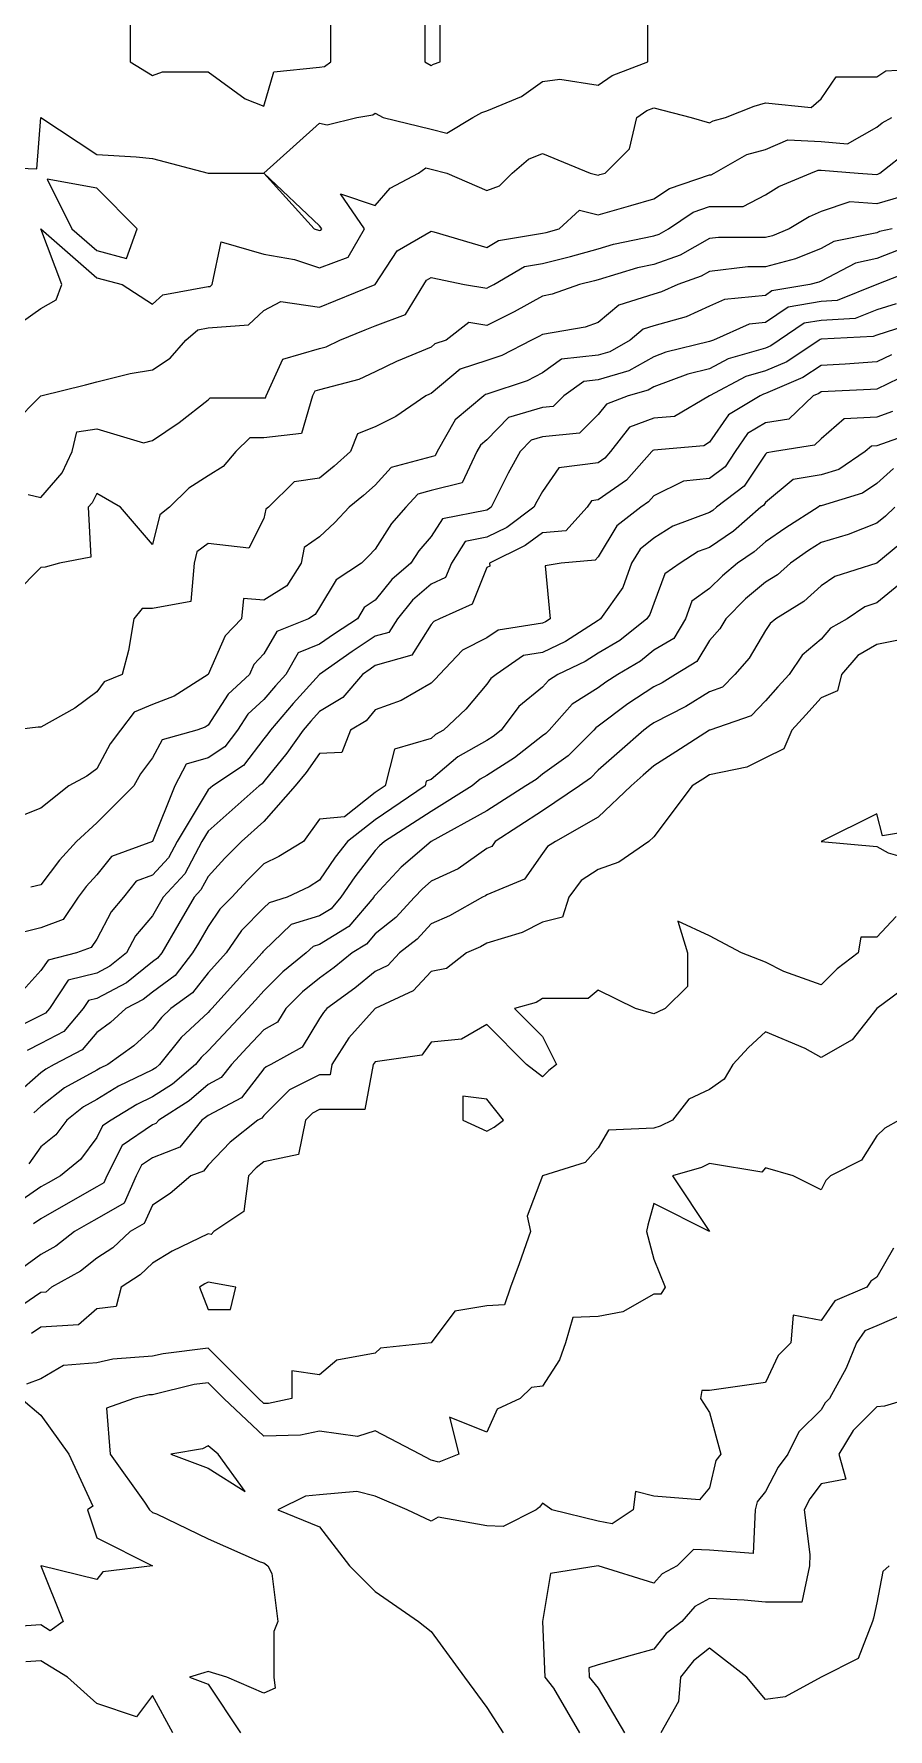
# Model space of a CAD drawing. Extents: x 532589 to 538856, y 6045658 to 6049082.
# Drawn here: x 537323 to 537628, y 6047909 to 6048514 of the extents above; entities that cross this region are included whole.
import ezdxf

# ---------------------------------------------------------------- set-up
doc = ezdxf.new("R2010")
doc.units = 0
doc.header["$LTSCALE"] = 5
doc.layers.add('C-TOPO-MAJR', color=7, linetype='Continuous', lineweight=15, true_color=0xd3aa5f)
doc.layers.add('C-TOPO-MINR', color=7, linetype='Continuous', lineweight=13, true_color=0xe9d5af)

msp = doc.modelspace()

# ---------------------------------------------------------------- linework, layer by layer
at = {"layer": 'C-TOPO-MAJR', "color": 9, "true_color": 0xbfbfbf, "flags": 128}
for points, elevation in [([(537357.166, 6048524.42), (537357.166, 6048512.475), (537357.166, 6048504.512), (537365.129, 6048499.531), (537368.751, 6048500.89), (537385.037, 6048500.89), (537398.31, 6048491.24), (537404.946, 6048488.59), (537408.564, 6048500.894), (537424.854, 6048502.519), (537426.587, 6048502.78), (537428.838, 6048504.512), (537428.838, 6048520.436)], 4270), ([(537462.457, 6048524.42), (537462.457, 6048506.726), (537462.457, 6048504.512), (537464.671, 6048503.184), (537465.537, 6048503.646), (537467.992, 6048504.512), (537467.992, 6048521.099)], 4270), ([(537632.469, 6048456.163), (537623.937, 6048453.692), (537614.268, 6048454.457), (537604.029, 6048450.914), (537599.724, 6048449.093), (537592.652, 6048444.787), (537586.609, 6048442.299), (537584.121, 6048441.644), (537567.356, 6048441.644), (537564.212, 6048441.274), (537553.694, 6048435.397), (537544.304, 6048432.026), (537538.374, 6048430.809), (537524.396, 6048426.539), (537523.096, 6048426.178), (537517.755, 6048424.879), (537508, 6048421.366), (537504.487, 6048420.76), (537494.312, 6048415.146), (537484.579, 6048410.281), (537478.207, 6048411.342), (537470.103, 6048404.97), (537466.029, 6048403.612), (537464.671, 6048402.48), (537452.374, 6048397.359), (537444.762, 6048393.717), (537438.908, 6048390.917), (537424.854, 6048387.276), (537423.146, 6048386.77), (537422.364, 6048385.062), (537418.434, 6048371.574), (537404.946, 6048370.131), (537399.969, 6048370.131), (537394.992, 6048365.154), (537390.398, 6048359.794), (537385.037, 6048356.445), (537378.144, 6048352.139), (537371.251, 6048345.245), (537367.782, 6048342.592), (537365.129, 6048331.98), (537353.76, 6048345.245), (537345.221, 6048350.225), (537343.605, 6048346.861), (537342.232, 6048345.245), (537343.123, 6048327.435), (537331.949, 6048325.337), (537326.845, 6048323.804), (537325.312, 6048323.676), (537316.189, 6048314.553)], 4275), ([(537637.668, 6048411.148), (537623.937, 6048406.779), (537622.654, 6048406.254), (537604.029, 6048405.308), (537603.74, 6048405.259), (537603.317, 6048404.97), (537591.8, 6048397.291), (537584.121, 6048394), (537577.169, 6048392.014), (537564.212, 6048385.062), (537551.639, 6048377.727), (537544.304, 6048377.099), (537535.594, 6048373.864), (537528.819, 6048365.154), (537526.738, 6048362.812), (537524.396, 6048361.172), (537510.342, 6048359.299), (537504.487, 6048350.932), (537502.446, 6048347.286), (537501.426, 6048345.245), (537491.758, 6048338.066), (537484.579, 6048334.564), (537476.859, 6048333.057), (537471.97, 6048325.337), (537469.884, 6048320.124), (537464.671, 6048317.786), (537458.035, 6048312.065), (537452.726, 6048305.429), (537449.638, 6048300.553), (537444.762, 6048299.142), (537436.546, 6048293.737), (537424.854, 6048285.521), (537415.374, 6048275.092), (537407.287, 6048265.612), (537406.318, 6048264.24), (537404.946, 6048262.55), (537397.647, 6048253.003), (537386.698, 6048245.704), (537385.037, 6048244.228), (537373.978, 6048225.796), (537370.9, 6048220.025), (537365.129, 6048213.73), (537359.378, 6048211.639), (537354.776, 6048205.887), (537350.414, 6048200.694), (537345.221, 6048190.954), (537343.231, 6048187.969), (537337.984, 6048185.979), (537327.847, 6048183.445), (537325.312, 6048179.645), (537318.82, 6048172.563)], 4280), ([(537629.947, 6048359.144), (537623.937, 6048353.778), (537618.854, 6048350.329), (537604.029, 6048345.799), (537603.555, 6048345.72), (537602.98, 6048345.245), (537591.434, 6048337.932), (537584.121, 6048332.888), (537580.066, 6048329.392), (537574.167, 6048325.337), (537568.774, 6048320.775), (537564.212, 6048316.213), (537557.9, 6048311.741), (537555.585, 6048305.429), (537551.354, 6048298.378), (537544.304, 6048294.148), (537539.511, 6048290.314), (537531.364, 6048285.521), (537527.128, 6048282.788), (537524.396, 6048280.714), (537515.078, 6048274.93), (537506.879, 6048265.612), (537505.683, 6048264.417), (537504.487, 6048263.551), (537494.533, 6048255.658), (537484.579, 6048249.436), (537482.19, 6048248.093), (537479.385, 6048245.704), (537464.671, 6048236.558), (537448.079, 6048225.796), (537446.293, 6048224.265), (537444.762, 6048222.612), (537437.427, 6048213.223), (537432.466, 6048205.887), (537428.962, 6048201.779), (537424.854, 6048199.251), (537414.705, 6048196.128), (537404.946, 6048186.745), (537404.563, 6048186.362), (537404.303, 6048185.979), (537395.161, 6048175.856), (537386.323, 6048166.071), (537385.702, 6048165.406), (537385.037, 6048164.696), (537375.438, 6048155.762), (537367.697, 6048146.162), (537366.317, 6048144.974), (537365.129, 6048144.221), (537353.053, 6048138.33), (537345.221, 6048133.589), (537340.497, 6048130.978), (537334.5, 6048126.254), (537330.621, 6048120.945), (537325.312, 6048116.698), (537320.999, 6048110.659)], 4285), ([(537643.846, 6048230.775), (537625.929, 6048227.788), (537623.937, 6048235.75), (537604.029, 6048225.796), (537623.937, 6048223.984), (537627.924, 6048221.809), (537643.846, 6048217.256)], 4290), ([(537630.801, 6048199.023), (537623.937, 6048191.666), (537618.25, 6048191.666), (537617.305, 6048185.979), (537609.718, 6048180.29), (537604.029, 6048174.601), (537590.761, 6048179.338), (537584.121, 6048182.659), (537575.581, 6048185.979), (537564.212, 6048192.101), (537552.844, 6048197.348), (537556.251, 6048185.979), (537556.251, 6048174.031), (537548.291, 6048166.071), (537545.549, 6048164.825), (537544.304, 6048164.259), (537537.668, 6048166.071), (537524.396, 6048172.713), (537520.774, 6048169.692), (537504.487, 6048169.692), (537502.273, 6048168.285), (537494.533, 6048166.071), (537504.487, 6048156.116), (537509.468, 6048146.162), (537506.702, 6048143.948), (537504.487, 6048141.735), (537498.794, 6048146.162), (537484.579, 6048160.378), (537475.531, 6048155.21), (537464.671, 6048154.123), (537461.354, 6048149.479), (537444.762, 6048147.111), (537444.31, 6048146.615), (537444.024, 6048146.162), (537441.03, 6048129.987), (537424.854, 6048129.987), (537422.366, 6048128.742), (537419.877, 6048126.254), (537417.303, 6048113.897), (537404.946, 6048111.323), (537402.168, 6048109.123), (537399.516, 6048106.346), (537397.777, 6048093.606), (537387.03, 6048086.437), (537386.086, 6048085.388), (537385.037, 6048085.571), (537372.156, 6048079.41), (537365.129, 6048075.063), (537360.758, 6048070.9), (537353.93, 6048066.529), (537352.189, 6048059.561), (537345.221, 6048058.786), (537338.78, 6048053.061), (537325.312, 6048052.221), (537321.994, 6048049.939)], 4290), ([(537487.178, 6048123.655), (537490.555, 6048126.254), (537484.579, 6048133.725), (537476.04, 6048134.794), (537476.04, 6048126.254), (537484.579, 6048122.269), (537487.178, 6048123.655)], 4290), ([(537635.882, 6048026.712), (537626.654, 6048023.995), (537623.937, 6048023.723), (537615.476, 6048015.265), (537610.401, 6048006.804), (537612.879, 6047997.954), (537604.029, 6047996.186), (537600.047, 6047990.877), (537597.969, 6047986.896), (537600.049, 6047970.968), (537599.84, 6047966.987), (537597.104, 6047954.004), (537584.121, 6047954.004), (537576.536, 6047954.664), (537564.212, 6047955.225), (537558.941, 6047952.35), (537554.258, 6047947.079), (537548.675, 6047942.708), (537544.304, 6047937.125), (537536.513, 6047934.962), (537524.396, 6047931.593), (537521.079, 6047930.487), (537521.212, 6047927.171), (537524.396, 6047923.19), (537533.764, 6047907.262)], 4295)]:
    msp.add_lwpolyline(points, dxfattribs=dict(at, elevation=elevation))
at = {"layer": 'C-TOPO-MINR', "color": 254, "true_color": 0xd9d9d9, "flags": 128}
for points, elevation in [([(537305.404, 6048466.906), (537323.783, 6048466.225), (537325.311, 6048484.604), (537325.312, 6048484.605), (537325.312, 6048484.605), (537325.315, 6048484.604), (537345.221, 6048471.333), (537359.273, 6048470.551), (537365.129, 6048469.934), (537385.036, 6048464.697), (537385.037, 6048464.698), (537404.944, 6048464.698), (537404.946, 6048464.697), (537415.453, 6048474.097), (537424.854, 6048482.507), (537427.509, 6048481.949), (537438.118, 6048484.604), (537443.895, 6048485.471), (537444.762, 6048486.138), (537447.612, 6048484.604), (537464.671, 6048480.338), (537470.359, 6048478.916), (537479.607, 6048484.604), (537482.85, 6048486.333), (537484.579, 6048486.943), (537497.023, 6048492.068), (537504.487, 6048497.403), (537510.707, 6048498.293), (537524.396, 6048496.129), (537529.373, 6048499.535), (537542.088, 6048504.512), (537542.088, 6048506.728), (537542.088, 6048524.42)], 4271), ([(537318.676, 6048411.607), (537325.312, 6048416.346), (537330.744, 6048419.448), (537332.778, 6048424.879), (537325.312, 6048444.771), (537325.307, 6048444.787), (537325.31, 6048444.79), (537325.312, 6048444.79), (537325.314, 6048444.787), (537345.221, 6048427.307), (537354.273, 6048424.879), (537365.129, 6048417.855), (537368.861, 6048421.147), (537385.037, 6048424.142), (537385.723, 6048424.193), (537386.457, 6048424.879), (537389.722, 6048440.102), (537404.946, 6048435.663), (537415.897, 6048433.836), (537424.854, 6048430.851), (537435.052, 6048434.59), (537440.933, 6048444.787), (537432.319, 6048457.23), (537444.762, 6048453.085), (537450.121, 6048459.337), (537460.249, 6048464.695), (537462.776, 6048466.59), (537464.671, 6048466.116), (537470.353, 6048464.695), (537484.579, 6048458.472), (537489.105, 6048460.169), (537493.629, 6048464.695), (537499.51, 6048469.673), (537504.487, 6048471.723), (537521.556, 6048464.695), (537524.396, 6048463.985), (537524.948, 6048464.143), (537526.882, 6048464.695), (537535.596, 6048473.403), (537538.178, 6048484.604), (537541.815, 6048487.092), (537544.304, 6048488.067), (537557.578, 6048484.604), (537564.212, 6048482.708), (537565.419, 6048483.398), (537569.898, 6048484.604), (537580.138, 6048488.586), (537584.121, 6048489.844), (537600.516, 6048488.116), (537604.029, 6048491.241), (537609.457, 6048499.084), (537623.937, 6048499.084), (537627.164, 6048501.285), (537643.846, 6048502.236)], 4272), ([(537315.362, 6048375.104), (537325.312, 6048385.054), (537325.314, 6048385.061), (537325.325, 6048385.062), (537341.238, 6048389.045), (537345.221, 6048390.04), (537357.167, 6048393.024), (537365.129, 6048394.431), (537371.528, 6048398.571), (537377.076, 6048404.97), (537381.306, 6048408.702), (537385.037, 6048409.393), (537399.454, 6048410.462), (537404.946, 6048415.59), (537411.003, 6048418.822), (537424.854, 6048416.768), (537430.617, 6048419.115), (537444.762, 6048424.877), (537444.764, 6048424.877), (537444.765, 6048424.879), (537452.62, 6048436.929), (537464.671, 6048443.96), (537465.716, 6048443.742), (537484.579, 6048438.152), (537488.746, 6048440.621), (537504.487, 6048443.173), (537505.785, 6048443.489), (537510.46, 6048444.787), (537517.76, 6048451.423), (537524.396, 6048449.764), (537536.009, 6048453.083), (537544.304, 6048455.451), (537549.811, 6048459.188), (537564.212, 6048464.128), (537564.78, 6048464.128), (537565.867, 6048464.695), (537577.484, 6048471.333), (537584.121, 6048473.12), (537592.191, 6048476.533), (537604.029, 6048475.926), (537613.431, 6048475.202), (537623.937, 6048481.141), (537625.88, 6048482.661), (537629.246, 6048484.604)], 4273), ([(537320.716, 6048349.842), (537325.312, 6048348.76), (537332.846, 6048357.621), (537336.463, 6048365.154), (537338.158, 6048372.216), (537345.221, 6048373.264), (537361.984, 6048368.299), (537365.129, 6048369.137), (537374.686, 6048375.506), (537385.037, 6048383.637), (537385.75, 6048384.35), (537404.946, 6048384.35), (537405.589, 6048384.419), (537405.777, 6048385.062), (537411.771, 6048398.145), (537424.854, 6048402.022), (537427.196, 6048402.629), (537432.093, 6048404.97), (537441.095, 6048408.637), (537444.762, 6048410.131), (537455.525, 6048414.116), (537462.073, 6048424.879), (537463.098, 6048426.451), (537464.671, 6048427.369), (537476.625, 6048424.879), (537484.579, 6048423.553), (537485.463, 6048423.995), (537487.064, 6048424.879), (537498.005, 6048431.361), (537504.487, 6048432.412), (537514.441, 6048434.834), (537524.396, 6048437.598), (537529.903, 6048439.28), (537544.304, 6048442.235), (537546.182, 6048442.909), (537549.543, 6048444.787), (537558.283, 6048450.717), (537564.212, 6048452.751), (537576.157, 6048452.751), (537584.121, 6048456.906), (537588.962, 6048459.854), (537600.408, 6048464.695), (537602.952, 6048465.772), (537604.029, 6048465.717), (537617.293, 6048464.695), (537623.937, 6048464.17), (537624.344, 6048464.288), (537625.046, 6048464.695), (537635.592, 6048472.949)], 4274), ([(537355.838, 6048434.17), (537359.699, 6048444.787), (537345.221, 6048459.266), (537327.521, 6048462.487), (537336.373, 6048444.787), (537345.221, 6048437.018), (537355.838, 6048434.17)], 4271), ([(537425.34, 6048444.302), (537425.62, 6048444.787), (537424.854, 6048445.893), (537404.97, 6048464.671), (537422.863, 6048444.787), (537424.854, 6048444.124), (537425.34, 6048444.302)], 4271), ([(537629.368, 6048444.787), (537624.933, 6048443.791), (537623.937, 6048443.397), (537608.623, 6048440.193), (537604.029, 6048437.761), (537594.905, 6048434.003), (537584.121, 6048431.166), (537577.834, 6048431.166), (537564.212, 6048429.564), (537561.206, 6048427.885), (537552.833, 6048424.879), (537546.958, 6048422.225), (537544.304, 6048421.467), (537531.753, 6048417.522), (537524.396, 6048411.343), (537519.71, 6048409.656), (537504.487, 6048407.029), (537503.161, 6048406.297), (537500.507, 6048404.97), (537490.008, 6048399.542), (537484.579, 6048397.731), (537475.079, 6048394.563), (537464.671, 6048385.893), (537464.084, 6048385.649), (537462.858, 6048385.062), (537452.137, 6048377.687), (537444.762, 6048374.003), (537438.389, 6048371.527), (537435.914, 6048365.154), (537430.094, 6048359.914), (537424.854, 6048355.672), (537415.729, 6048354.37), (537406.604, 6048345.245), (537405.632, 6048344.559), (537404.946, 6048341.264), (537399.637, 6048330.646), (537385.037, 6048332.365), (537381.055, 6048329.32), (537380.059, 6048325.337), (537378.91, 6048311.556), (537365.129, 6048309.048), (537361.51, 6048309.048), (537358.494, 6048305.429), (537356.597, 6048294.053), (537354.267, 6048285.521), (537347.91, 6048282.831), (537345.221, 6048279.301), (537337.399, 6048273.434), (537325.312, 6048266.721), (537324.315, 6048266.61), (537315.346, 6048265.612)], 4276), ([(537631.569, 6048437.155), (537623.937, 6048434.137), (537616.281, 6048432.535), (537604.029, 6048426.049), (537603.2, 6048425.708), (537600.05, 6048424.879), (537586.429, 6048422.571), (537584.121, 6048420.994), (537569.521, 6048419.571), (537564.212, 6048417.174), (537555.806, 6048413.377), (537544.304, 6048410.09), (537540.409, 6048408.865), (537535.771, 6048404.97), (537528.514, 6048400.852), (537524.396, 6048399.662), (537511.257, 6048398.201), (537504.487, 6048393.3), (537499.057, 6048390.493), (537484.579, 6048385.664), (537484.128, 6048385.513), (537483.586, 6048385.062), (537473.266, 6048376.466), (537466.804, 6048365.154), (537466.128, 6048363.697), (537464.671, 6048363.344), (537450.449, 6048359.467), (537444.762, 6048353.209), (537440.572, 6048349.436), (537435.395, 6048345.245), (537430.284, 6048339.816), (537424.854, 6048334.704), (537419.363, 6048330.828), (537418.219, 6048325.337), (537413.113, 6048317.169), (537404.946, 6048312.064), (537397.707, 6048312.667), (537396.982, 6048305.429), (537391.162, 6048299.304), (537385.037, 6048285.525), (537385.034, 6048285.524), (537385.034, 6048285.521), (537372.871, 6048277.779), (537365.129, 6048274.802), (537358.671, 6048272.07), (537353.752, 6048265.612), (537350.064, 6048260.769), (537345.221, 6048251.83), (537341.758, 6048249.167), (537335.268, 6048245.704), (537325.312, 6048237.741), (537312.035, 6048232.426)], 4277), ([(537638.205, 6048430.52), (537623.94, 6048424.879), (537623.938, 6048424.878), (537623.937, 6048424.878), (537609.809, 6048419.098), (537604.029, 6048418.805), (537592.199, 6048416.8), (537584.121, 6048411.282), (537578.37, 6048410.722), (537565.631, 6048404.97), (537564.528, 6048404.655), (537564.212, 6048404.486), (537548.598, 6048400.676), (537544.304, 6048399.051), (537535.379, 6048393.987), (537524.396, 6048390.813), (537519.22, 6048390.238), (537512.071, 6048385.062), (537508.279, 6048381.271), (537504.487, 6048380.872), (537492.299, 6048377.342), (537484.579, 6048369.303), (537482.316, 6048367.417), (537481.023, 6048365.154), (537475.838, 6048353.986), (537464.671, 6048351.279), (537459.93, 6048349.986), (537455.622, 6048345.245), (537450.59, 6048339.418), (537444.762, 6048330.315), (537442.349, 6048327.751), (537439.785, 6048325.337), (537430.827, 6048319.364), (537424.854, 6048309.411), (537423.323, 6048306.96), (537420.872, 6048305.429), (537409.541, 6048300.834), (537404.946, 6048292.853), (537401.373, 6048289.093), (537399.785, 6048285.521), (537392.147, 6048278.411), (537385.037, 6048267.422), (537383.932, 6048266.718), (537381.056, 6048265.612), (537368.591, 6048262.15), (537365.129, 6048255.659), (537360.825, 6048250.008), (537358.493, 6048245.704), (537345.221, 6048232.431), (537337.981, 6048225.796), (537331.948, 6048219.16), (537325.312, 6048210.313), (537321.692, 6048209.508)], 4278), ([(537630.803, 6048418.013), (537623.937, 6048415.828), (537616.232, 6048412.676), (537604.029, 6048412.056), (537597.97, 6048411.03), (537589.099, 6048404.97), (537586.112, 6048402.979), (537584.121, 6048402.126), (537570.848, 6048398.335), (537564.212, 6048394.774), (537556.405, 6048392.869), (537544.304, 6048388.29), (537542.245, 6048387.121), (537535.118, 6048385.062), (537527.3, 6048382.158), (537524.396, 6048378.425), (537517.759, 6048371.79), (537504.487, 6048370.394), (537500.424, 6048369.217), (537496.522, 6048365.154), (537492.236, 6048357.497), (537486.109, 6048345.245), (537485.231, 6048344.594), (537484.579, 6048344.276), (537468.733, 6048341.183), (537464.671, 6048334.769), (537460.3, 6048329.708), (537457.503, 6048325.337), (537450.661, 6048319.439), (537444.762, 6048312.066), (537440.781, 6048309.411), (537438.391, 6048305.429), (537430.226, 6048300.057), (537424.854, 6048296.282), (537417.197, 6048293.177), (537412.789, 6048285.521), (537409.054, 6048281.412), (537404.946, 6048276.596), (537399.257, 6048271.301), (537395.577, 6048265.612), (537391.01, 6048259.639), (537385.037, 6048255.657), (537377.247, 6048253.494), (537373.093, 6048245.704), (537365.13, 6048225.797), (537365.129, 6048225.795), (537365.129, 6048225.795), (537350.53, 6048220.486), (537345.221, 6048213.851), (537341.428, 6048209.68), (537338.584, 6048205.887), (537333.276, 6048197.924), (537325.312, 6048194.903), (537318.123, 6048193.168)], 4279), ([(537629.16, 6048399.748), (537623.937, 6048397.201), (537612.625, 6048396.374), (537604.029, 6048395.964), (537597.488, 6048391.603), (537584.121, 6048385.874), (537583.49, 6048385.693), (537582.313, 6048385.062), (537570.961, 6048378.314), (537564.212, 6048368.471), (537562.117, 6048367.249), (537544.304, 6048365.724), (537543.888, 6048365.569), (537543.565, 6048365.154), (537534.545, 6048355.005), (537524.396, 6048347.899), (537522.054, 6048347.587), (537520.415, 6048345.245), (537512.871, 6048336.862), (537504.487, 6048336.144), (537498.286, 6048331.539), (537485.574, 6048325.337), (537485.685, 6048324.231), (537484.579, 6048323.678), (537479.365, 6048310.643), (537467.735, 6048305.429), (537465.692, 6048304.408), (537464.671, 6048303.332), (537457.764, 6048292.427), (537444.762, 6048288.664), (537442.866, 6048287.417), (537440.168, 6048285.521), (537433.15, 6048277.225), (537424.854, 6048272.248), (537421.694, 6048268.772), (537418.999, 6048265.612), (537413.184, 6048257.374), (537404.946, 6048247.233), (537404.283, 6048246.367), (537403.289, 6048245.704), (537385.037, 6048229.482), (537382.825, 6048225.796), (537376.671, 6048214.254), (537369, 6048205.887), (537367.574, 6048203.443), (537365.129, 6048199.252), (537359.069, 6048192.039), (537355.838, 6048185.979), (537349.975, 6048181.224), (537345.221, 6048178.739), (537335.086, 6048176.205), (537328.328, 6048166.071), (537326.944, 6048164.44), (537325.312, 6048163.583), (537313.699, 6048157.776)], 4281), ([(537635.686, 6048393.221), (537623.937, 6048387.49), (537621.674, 6048387.325), (537604.029, 6048386.484), (537603.176, 6048385.915), (537601.186, 6048385.062), (537592.455, 6048376.728), (537584.121, 6048375.377), (537577.709, 6048371.566), (537573.313, 6048365.154), (537569.704, 6048359.662), (537564.212, 6048355.501), (537554.81, 6048354.647), (537544.304, 6048349.394), (537542.352, 6048347.198), (537539.563, 6048345.245), (537531.033, 6048338.609), (537524.396, 6048327.547), (537523.349, 6048326.384), (537511.121, 6048325.337), (537505.481, 6048324.343), (537507.202, 6048305.429), (537505.554, 6048304.362), (537504.487, 6048303.857), (537488.651, 6048301.357), (537484.579, 6048298.538), (537475.901, 6048294.199), (537467.657, 6048285.521), (537466.285, 6048283.906), (537464.671, 6048282.377), (537454.053, 6048276.23), (537444.762, 6048272.851), (537441.445, 6048268.93), (537435.916, 6048265.612), (537432.818, 6048257.648), (537424.854, 6048257.316), (537420.049, 6048250.509), (537416.146, 6048245.704), (537404.946, 6048232.905), (537396.982, 6048225.796), (537391.01, 6048219.823), (537385.037, 6048213.352), (537382.441, 6048208.484), (537380.061, 6048205.887), (537374.559, 6048196.457), (537368.446, 6048185.979), (537366.995, 6048184.113), (537365.129, 6048182.752), (537355.918, 6048175.282), (537345.221, 6048169.689), (537342.326, 6048168.966), (537340.395, 6048166.071), (537333.471, 6048157.912), (537325.312, 6048153.628), (537320.336, 6048151.139)], 4282), ([(537629.572, 6048379.428), (537623.937, 6048377.406), (537612.283, 6048376.808), (537604.029, 6048369.68), (537601.713, 6048367.47), (537587.43, 6048365.154), (537584.593, 6048364.681), (537584.121, 6048364.29), (537576.569, 6048352.797), (537566.601, 6048345.245), (537565.318, 6048344.14), (537564.212, 6048343.38), (537551.09, 6048338.459), (537544.304, 6048334.185), (537539.328, 6048330.313), (537536.342, 6048325.337), (537533.136, 6048316.597), (537525.223, 6048305.429), (537524.763, 6048305.061), (537524.396, 6048304.845), (537512.664, 6048297.252), (537504.487, 6048293.379), (537497.701, 6048292.307), (537487.896, 6048285.521), (537486.072, 6048284.028), (537484.579, 6048282.008), (537477.047, 6048273.145), (537469.095, 6048265.612), (537466.264, 6048264.019), (537464.671, 6048262.663), (537451.589, 6048258.786), (537448.318, 6048245.704), (537444.762, 6048243.276), (537433.703, 6048234.644), (537424.854, 6048233.759), (537419.165, 6048225.796), (537410.326, 6048220.415), (537404.946, 6048217.832), (537398.973, 6048211.86), (537393.461, 6048205.887), (537389.249, 6048201.676), (537385.037, 6048195.459), (537381.544, 6048189.472), (537379.506, 6048185.979), (537373.217, 6048177.891), (537365.129, 6048171.991), (537361.86, 6048169.34), (537355.608, 6048166.071), (537350.198, 6048161.093), (537345.221, 6048157.538), (537339.999, 6048151.385), (537330.053, 6048146.162), (537327, 6048144.475), (537325.312, 6048143.145), (537316.321, 6048135.245)], 4283), ([(537637.085, 6048371.915), (537623.937, 6048367.197), (537621.994, 6048367.097), (537619.743, 6048365.154), (537610.382, 6048358.801), (537604.029, 6048356.86), (537594.074, 6048355.201), (537584.121, 6048346.977), (537583.434, 6048345.932), (537582.527, 6048345.245), (537572.692, 6048336.766), (537564.212, 6048330.937), (537560.14, 6048329.41), (537553.674, 6048325.337), (537548.19, 6048321.452), (537544.304, 6048310.859), (537542.847, 6048306.886), (537541.814, 6048305.429), (537532.137, 6048297.687), (537524.396, 6048293.133), (537519.774, 6048290.142), (537510.018, 6048285.521), (537506.605, 6048283.402), (537504.487, 6048280.995), (537496.027, 6048274.073), (537489.774, 6048265.612), (537486.876, 6048263.315), (537484.579, 6048261.879), (537474.227, 6048256.056), (537464.671, 6048247.917), (537462.964, 6048247.411), (537462.537, 6048245.704), (537444.762, 6048233.565), (537434.807, 6048225.796), (537430.442, 6048220.208), (537424.854, 6048211.946), (537421.088, 6048209.653), (537413.241, 6048205.887), (537406.898, 6048203.935), (537404.946, 6048202.059), (537396.906, 6048194.019), (537391.459, 6048185.979), (537388.412, 6048182.605), (537385.037, 6048178.869), (537379.438, 6048171.67), (537371.765, 6048166.071), (537368.328, 6048162.872), (537365.129, 6048158.905), (537358.493, 6048152.799), (537349.201, 6048146.162), (537346.526, 6048144.857), (537345.221, 6048144.067), (537333.748, 6048137.726), (537325.312, 6048131.08), (537322.744, 6048128.823)], 4284), ([(537630.308, 6048345.245), (537627.06, 6048342.122), (537623.937, 6048339.558), (537613.727, 6048335.547), (537604.029, 6048332.637), (537599.56, 6048329.806), (537593.08, 6048325.337), (537588.387, 6048321.071), (537584.121, 6048318.445), (537577.07, 6048312.48), (537570.019, 6048305.429), (537567.879, 6048301.762), (537564.212, 6048297.687), (537559.65, 6048290.083), (537552.046, 6048285.521), (537547.269, 6048282.555), (537544.304, 6048281.025), (537534.936, 6048274.981), (537524.396, 6048266.983), (537523.55, 6048266.458), (537522.805, 6048265.612), (537513.646, 6048256.453), (537504.487, 6048249.823), (537502.19, 6048248.001), (537498.514, 6048245.704), (537484.579, 6048236.713), (537464.672, 6048225.797), (537464.671, 6048225.796), (537464.67, 6048225.796), (537453.951, 6048216.607), (537444.762, 6048206.685), (537444.412, 6048206.237), (537444.176, 6048205.887), (537435.282, 6048195.459), (537424.854, 6048189.042), (537422.512, 6048188.321), (537420.075, 6048185.979), (537411.7, 6048179.225), (537404.946, 6048172.469), (537401.909, 6048169.107), (537399.167, 6048166.071), (537392.337, 6048158.771), (537385.037, 6048150.968), (537382.548, 6048148.652), (537380.541, 6048146.162), (537372.26, 6048139.031), (537365.129, 6048134.509), (537359.581, 6048131.802), (537350.413, 6048126.254), (537347.316, 6048124.159), (537345.221, 6048119.969), (537339.469, 6048112.098), (537332.279, 6048106.346), (537327.846, 6048103.812), (537325.312, 6048102.364), (537315.865, 6048095.885)], 4286), ([(537634.867, 6048334.315), (537623.937, 6048325.339), (537623.936, 6048325.338), (537623.932, 6048325.337), (537608.872, 6048320.494), (537604.029, 6048317.194), (537597.866, 6048311.592), (537587.853, 6048305.429), (537585.828, 6048303.722), (537584.121, 6048301.163), (537578.357, 6048291.284), (537573.171, 6048285.521), (537568.807, 6048280.926), (537564.212, 6048279.341), (537555.741, 6048274.083), (537544.304, 6048268.181), (537542.743, 6048267.174), (537540.685, 6048265.612), (537532.021, 6048257.987), (537524.396, 6048251.276), (537521.61, 6048248.49), (537517.761, 6048245.704), (537504.487, 6048236.714), (537487.566, 6048225.796), (537486.336, 6048224.039), (537484.579, 6048223.306), (537474.382, 6048216.084), (537464.671, 6048211.575), (537461.608, 6048208.95), (537458.773, 6048205.887), (537452.036, 6048198.613), (537444.762, 6048192.844), (537441.602, 6048189.139), (537436.467, 6048185.979), (537430.015, 6048180.818), (537424.854, 6048176.989), (537418.81, 6048172.114), (537412.768, 6048166.071), (537409.813, 6048161.203), (537404.946, 6048158.519), (537398.973, 6048152.135), (537393.385, 6048146.162), (537389.742, 6048141.457), (537385.037, 6048138.974), (537378.203, 6048133.088), (537367.427, 6048126.254), (537366.4, 6048124.983), (537365.129, 6048124.497), (537354.301, 6048117.174), (537348.887, 6048106.346), (537347.754, 6048103.812), (537345.221, 6048102.365), (537335.086, 6048096.572), (537325.312, 6048090.987), (537322.614, 6048089.136)], 4287), ([(537631.744, 6048317.53), (537623.937, 6048311.117), (537619.633, 6048309.733), (537613.318, 6048305.429), (537607.427, 6048302.031), (537604.029, 6048298.095), (537597.204, 6048292.345), (537592.653, 6048285.521), (537588.6, 6048281.041), (537584.121, 6048276.091), (537579.016, 6048270.717), (537564.217, 6048265.612), (537564.214, 6048265.611), (537564.212, 6048265.61), (537552.074, 6048257.843), (537544.304, 6048252.871), (537540.492, 6048249.516), (537536.161, 6048245.704), (537524.396, 6048234.451), (537509.08, 6048225.796), (537506.297, 6048223.986), (537504.487, 6048221.531), (537498.046, 6048212.329), (537484.579, 6048206.716), (537484.094, 6048206.372), (537483.05, 6048205.887), (537471.307, 6048199.251), (537464.671, 6048196.33), (537459.694, 6048190.956), (537453.419, 6048185.979), (537449.287, 6048181.454), (537444.762, 6048179.343), (537437.389, 6048173.444), (537427.45, 6048166.071), (537426.211, 6048164.714), (537424.854, 6048162.558), (537418.661, 6048152.355), (537407.433, 6048146.162), (537405.775, 6048145.333), (537404.946, 6048144.505), (537396.982, 6048134.218), (537385.037, 6048127.913), (537384.146, 6048127.146), (537382.74, 6048126.254), (537374.871, 6048116.512), (537365.129, 6048112.787), (537361.286, 6048110.188), (537359.365, 6048106.346), (537354.994, 6048096.573), (537345.221, 6048090.988), (537342.325, 6048089.333), (537337.259, 6048086.437), (537330.622, 6048081.128), (537325.312, 6048078.199), (537318.543, 6048073.299)], 4288), ([(537631.644, 6048297.722), (537623.937, 6048296.24), (537617.139, 6048292.319), (537611.27, 6048285.521), (537609.93, 6048279.62), (537604.029, 6048277.135), (537598.555, 6048271.086), (537593.601, 6048265.612), (537590.756, 6048258.977), (537584.121, 6048255.66), (537577.484, 6048252.341), (537564.212, 6048249.684), (537561.786, 6048248.131), (537557.993, 6048245.704), (537544.304, 6048227.454), (537542.494, 6048225.796), (537531.769, 6048218.422), (537524.396, 6048215.843), (537518.362, 6048211.921), (537513.915, 6048205.887), (537511.653, 6048198.722), (537504.487, 6048196.928), (537497.189, 6048193.277), (537484.579, 6048189.443), (537482.366, 6048188.192), (537477.338, 6048185.979), (537470.247, 6048180.403), (537464.671, 6048179.342), (537458.336, 6048172.405), (537444.764, 6048166.071), (537444.763, 6048166.07), (537444.762, 6048166.069), (537435.26, 6048155.664), (537429.279, 6048146.162), (537428.587, 6048142.429), (537424.854, 6048142.429), (537414.07, 6048137.038), (537404.946, 6048127.914), (537404.222, 6048126.978), (537402.849, 6048126.254), (537392.908, 6048118.383), (537385.037, 6048110.14), (537383.342, 6048108.041), (537378.908, 6048106.346), (537371.527, 6048099.947), (537365.129, 6048095.807), (537362.233, 6048089.333), (537357.166, 6048086.437), (537351.048, 6048080.611), (537345.221, 6048076.881), (537339.47, 6048072.28), (537329.044, 6048066.529), (537327.068, 6048064.773), (537325.312, 6048064.664), (537314.621, 6048057.312)], 4289), ([(537635.314, 6048174.602), (537623.937, 6048166.072), (537623.936, 6048166.071), (537623.936, 6048166.071), (537615.178, 6048154.922), (537604.029, 6048148.648), (537598.345, 6048151.846), (537584.121, 6048157.779), (537578.061, 6048152.222), (537572.504, 6048146.162), (537569.449, 6048140.926), (537564.212, 6048137.116), (537556.747, 6048133.719), (537550.942, 6048126.254), (537546.517, 6048124.041), (537544.304, 6048123.409), (537528.017, 6048122.632), (537524.396, 6048116.295), (537519.712, 6048111.029), (537504.487, 6048106.347), (537504.486, 6048106.347), (537504.484, 6048106.346), (537499.061, 6048091.864), (537500.223, 6048086.437), (537496.102, 6048074.914), (537493.108, 6048066.529), (537490.864, 6048060.244), (537484.579, 6048059.894), (537473.203, 6048057.996), (537464.671, 6048046.623), (537464.663, 6048046.629), (537464.659, 6048046.621), (537446.659, 6048044.724), (537444.762, 6048042.999), (537430.984, 6048040.491), (537424.854, 6048035.238), (537414.906, 6048036.66), (537414.906, 6048026.712), (537406.653, 6048025.005), (537404.946, 6048024.955), (537403.078, 6048026.712), (537385.037, 6048044.753), (537369, 6048042.75), (537365.129, 6048041.815), (537351.002, 6048040.84), (537345.221, 6048039.452), (537333.423, 6048038.511), (537325.312, 6048033.741), (537320.118, 6048031.907)], 4291), ([(537631.901, 6048126.254), (537626.78, 6048123.411), (537623.937, 6048120.568), (537618.406, 6048111.877), (537607.342, 6048106.346), (537605.686, 6048104.689), (537604.029, 6048101.373), (537594.069, 6048106.346), (537584.121, 6048109.184), (537582.797, 6048107.67), (537564.212, 6048110.77), (537561.263, 6048109.295), (537550.939, 6048106.346), (537564.188, 6048086.462), (537544.304, 6048096.388), (537542.094, 6048088.648), (537541.651, 6048086.437), (537544.304, 6048076.486), (537548.286, 6048066.529), (537546.792, 6048064.041), (537544.304, 6048064.041), (537533.157, 6048057.768), (537524.396, 6048056.1), (537515.345, 6048055.671), (537512.684, 6048046.621), (537510.545, 6048040.563), (537504.487, 6048031.134), (537500.508, 6048030.692), (537496.529, 6048026.712), (537488.312, 6048022.98), (537484.579, 6048014.762), (537471.304, 6048020.079), (537474.628, 6048006.804), (537467.514, 6048003.961), (537464.671, 6048004.709), (537460.689, 6048006.804), (537444.762, 6048015.184), (537438.393, 6048013.173), (537424.854, 6048015.042), (537418.028, 6048013.63), (537404.946, 6048013.245), (537390.636, 6048026.712), (537385.037, 6048032.311), (537380.061, 6048031.689), (537365.129, 6048028.084), (537363.846, 6048027.996), (537358.498, 6048026.712), (537348.684, 6048023.249), (537349.997, 6048006.804), (537362.291, 6047989.734), (537364.136, 6047986.896), (537365.129, 6047985.95), (537366.548, 6047985.477), (537385.037, 6047976.573), (537403.62, 6047968.313), (537404.946, 6047967.981), (537406.366, 6047966.987), (537407.785, 6047964.148), (537409.921, 6047947.079), (537408.565, 6047943.46), (537408.565, 6047927.171), (537408.927, 6047923.189), (537404.946, 6047921.485), (537391.663, 6047927.171), (537385.037, 6047929.157), (537383.51, 6047928.699), (537378.412, 6047927.171), (537385.037, 6047924.687), (537396.648, 6047907.262)], 4292), ([(537629.909, 6048080.465), (537623.937, 6048070.148), (537621.842, 6048068.624), (537620.318, 6048066.529), (537608.871, 6048061.687), (537604.029, 6048054.582), (537594.079, 6048056.571), (537593.173, 6048046.621), (537588.646, 6048042.096), (537584.121, 6048032.398), (537579.146, 6048031.687), (537564.212, 6048029.552), (537561.373, 6048029.552), (537560.899, 6048026.712), (537564.212, 6048021.74), (537568.194, 6048006.804), (537566.424, 6048004.593), (537564.212, 6047994.859), (537560.593, 6047990.515), (537544.304, 6047991.874), (537537.669, 6047993.531), (537536.839, 6047986.896), (537529.374, 6047981.918), (537524.396, 6047982.913), (537507.801, 6047986.896), (537504.487, 6047989.382), (537503.441, 6047987.942), (537502.278, 6047986.896), (537490.477, 6047980.997), (537484.579, 6047981.208), (537467.267, 6047984.299), (537464.671, 6047982.914), (537456.142, 6047986.896), (537444.762, 6047991.874), (537438.124, 6047993.534), (537424.854, 6047992.327), (537419.876, 6047991.874), (537409.912, 6047986.896), (537424.854, 6047980.921), (537435.574, 6047966.987), (537444.762, 6047957.799), (537460.246, 6047947.079), (537464.671, 6047943.46), (537476.617, 6047927.171), (537484.579, 6047916.315), (537490.436, 6047907.262)], 4293), ([(537392.991, 6048058.575), (537394.983, 6048066.529), (537385.037, 6048068.258), (537383.868, 6048067.698), (537381.978, 6048066.529), (537385.037, 6048058.575), (537392.991, 6048058.575)], 4291), ([(537633.623, 6048056.843), (537623.937, 6048052.746), (537619.633, 6048050.925), (537616.699, 6048046.621), (537613.022, 6048037.628), (537607.014, 6048026.712), (537605.521, 6048025.22), (537604.029, 6048022.732), (537596.066, 6048014.767), (537592.086, 6048006.804), (537588.672, 6048002.252), (537584.121, 6047993.533), (537581.17, 6047989.847), (537580.499, 6047986.896), (537579.795, 6047971.314), (537564.212, 6047972.561), (537558.406, 6047972.794), (537552.6, 6047966.987), (537547.232, 6047964.06), (537544.304, 6047960.765), (537524.398, 6047966.985), (537524.396, 6047966.983), (537507.337, 6047964.137), (537504.491, 6047947.079), (537504.488, 6047947.078), (537505.285, 6047927.171), (537508.474, 6047923.184), (537517.758, 6047907.262)], 4294), ([(537318.284, 6048026.712), (537325.312, 6048020.739), (537335.266, 6048006.804), (537343.891, 6047988.226), (537341.895, 6047986.896), (537345.221, 6047976.929), (537365.105, 6047966.987), (537347.432, 6047964.777), (537345.221, 6047962.009), (537325.337, 6047966.987), (537325.312, 6047966.992), (537325.31, 6047966.99), (537325.309, 6047966.987), (537325.312, 6047966.975), (537333.281, 6047947.079), (537328.632, 6047943.76), (537325.312, 6047945.794), (537307.819, 6047944.664)], 4291), ([(537388.657, 6048006.804), (537385.037, 6048009.866), (537383.047, 6048008.794), (537371.754, 6048006.804), (537385.037, 6048001.829), (537398.32, 6047993.521), (537388.657, 6048006.804)], 4293), ([(537628.362, 6047966.987), (537626.034, 6047964.891), (537623.937, 6047953.723), (537622.764, 6047948.252), (537622.403, 6047947.079), (537617.3, 6047933.808), (537604.029, 6047927.173), (537604.027, 6047927.173), (537604.025, 6047927.171), (537591.146, 6047920.145), (537584.121, 6047919.207), (537577.486, 6047927.171), (537564.212, 6047937.559), (537558.386, 6047932.997), (537553.824, 6047927.171), (537553.062, 6047918.413), (537546.793, 6047907.262)], 4296), ([(537372.37, 6047907.262), (537365.129, 6047920.536), (537359.441, 6047912.95), (537345.221, 6047917.69), (537334.742, 6047927.171), (537325.312, 6047932.95), (537319.884, 6047932.599)], 4292)]:
    msp.add_lwpolyline(points, dxfattribs=dict(at, elevation=elevation))

doc.saveas('drawing.dxf')
